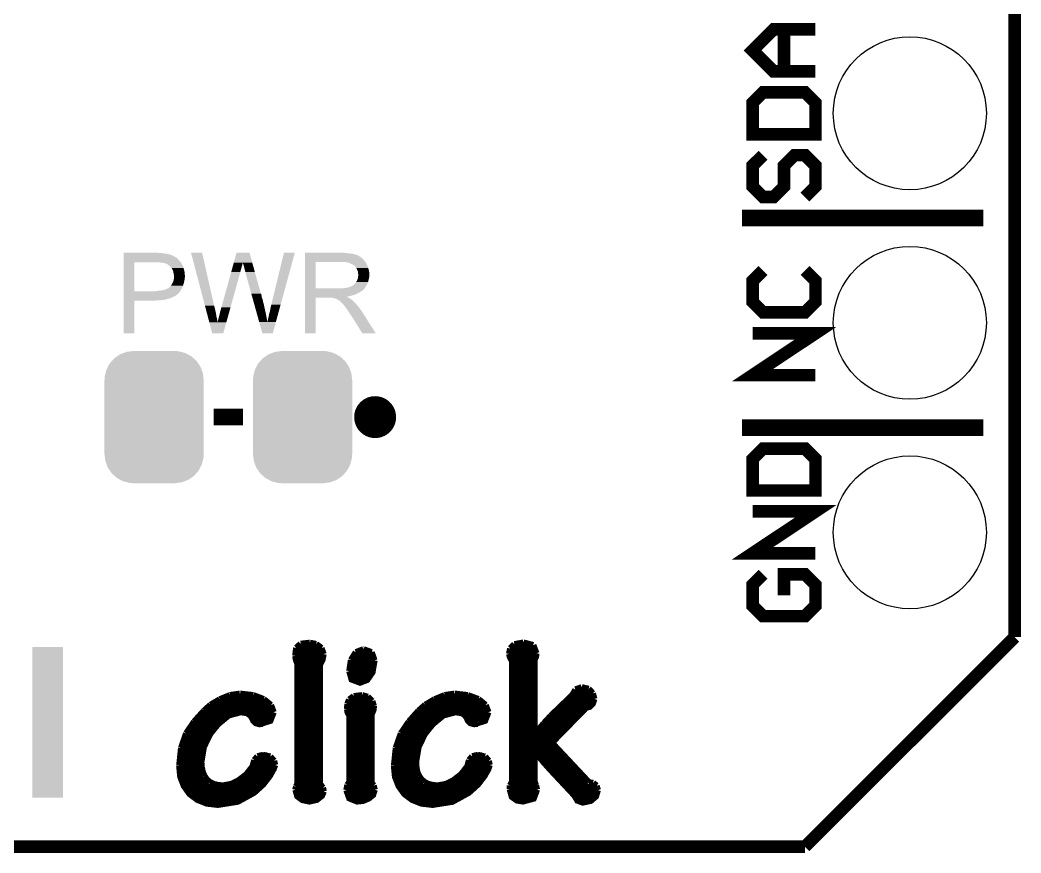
# Model space of a CAD drawing. Extents: x -1.4 to 24.2, y -3.9 to 53.4.
# Drawn here: x 12.08 to 24.21, y -3.89 to 6.21 of the extents above; entities that cross this region are included whole.
import ezdxf

# ---------------------------------------------------------------- set-up
doc = ezdxf.new("R2010")
doc.units = 0
doc.layers.get('0').update_dxf_attribs({"linetype": 'CONTINUOUS'})
for name, color, linetype in [('SPECTRAL_CLICK_V100_GKO', 9, 'CONTINUOUS'), ('SPECTRAL_CLICK_V100_GTO', 11, 'CONTINUOUS'), ('SPECTRAL_CLICK_V100_GTS', 8, 'CONTINUOUS')]:
    doc.layers.add(name, color=color, linetype=linetype)

# ---------------------------------------------------------------- blocks, each defined once
blk = doc.blocks.new('CUSTOM_64')
for points in [[(-0.482218, 0.71288), (-0.44566, 0.738152), (0.47841, 0.71288), (0.45012, 0.738152)], [(-0.44566, 0.738152), (-0.412794, 0.76087), (0.45012, 0.738152), (0.407388, 0.76087)], [(-0.412794, 0.76087), (-0.368484, 0.777768), (0.407388, 0.76087), (0.3756, 0.777768)], [(-0.368484, 0.777768), (-0.333938, 0.790942), (0.3756, 0.777768), (0.32361, 0.790942)], [(-0.333938, 0.790942), (-0.273256, 0.798498), (0.32361, 0.790942), (0.29379, 0.798498)], [(-0.273256, 0.798498), (-0.25019, 0.80137), (0.29379, 0.798498), (0.25019, 0.80137)], [(-0.577562, 0.575076), (-0.55793, 0.61233), (0.574852, 0.575076), (0.560798, 0.61233)], [(-0.55793, 0.61233), (-0.538216, 0.649738), (0.560798, 0.61233), (0.53514, 0.649738)], [(-0.538216, 0.649738), (-0.50967, 0.681926), (0.53514, 0.649738), (0.51306, 0.681926)], [(-0.50967, 0.681926), (-0.482218, 0.71288), (0.51306, 0.681926), (0.47841, 0.71288)], [(-0.60071, 0.44958), (-0.597996, 0.49319), (0.60071, 0.44958), (0.595442, 0.49319)], [(-0.597996, 0.49319), (-0.587972, 0.533366), (0.595442, 0.49319), (0.590586, 0.533366)], [(-0.587972, 0.533366), (-0.577562, 0.575076), (0.590586, 0.533366), (0.574852, 0.575076)], [(-0.60198, -0.44958), (-0.60198, 0.44958), (0.60198, -0.44958), (0.60198, 0.44958)], [(-0.59544, -0.49319), (-0.60071, -0.44958), (0.597996, -0.49319), (0.60071, -0.44958)], [(-0.590586, -0.533366), (-0.59544, -0.49319), (0.58797, -0.533366), (0.597996, -0.49319)], [(-0.57485, -0.575076), (-0.590586, -0.533366), (0.577562, -0.575076), (0.58797, -0.533366)], [(-0.560798, -0.61233), (-0.57485, -0.575076), (0.557928, -0.61233), (0.577562, -0.575076)], [(-0.535138, -0.649738), (-0.560798, -0.61233), (0.538216, -0.649738), (0.557928, -0.61233)], [(-0.51306, -0.681926), (-0.535138, -0.649738), (0.509668, -0.681926), (0.538216, -0.649738)], [(-0.478408, -0.71288), (-0.51306, -0.681926), (0.482218, -0.71288), (0.509668, -0.681926)], [(-0.45012, -0.738152), (-0.478408, -0.71288), (0.445658, -0.738152), (0.482218, -0.71288)], [(-0.407386, -0.76087), (-0.45012, -0.738152), (0.412794, -0.76087), (0.445658, -0.738152)], [(-0.3756, -0.777768), (-0.407386, -0.76087), (0.368482, -0.777768), (0.412794, -0.76087)], [(-0.323608, -0.790942), (-0.3756, -0.777768), (0.333938, -0.790942), (0.368482, -0.777768)], [(-0.29379, -0.798498), (-0.323608, -0.790942), (0.273254, -0.798498), (0.333938, -0.790942)], [(-0.25019, -0.80137), (-0.29379, -0.798498), (0.25019, -0.80137), (0.273254, -0.798498)]]:
    blk.add_solid(points)
blk = doc.blocks.new('ROUND_24')
blk.add_circle((0, 0), 0.927)

msp = doc.modelspace()

# ---------------------------------------------------------------- linework, layer by layer
at = {"layer": 'SPECTRAL_CLICK_V100_GKO', "const_width": 0.1524}
for points in [[(24.13, -1.27), (24.13, 39.32174)], [(21.59, -3.81), (24.13, -1.27)], [(-1.27, -3.81), (21.59, -3.81)]]:
    msp.add_lwpolyline(points, dxfattribs=at)
at = {"layer": 'SPECTRAL_CLICK_V100_GTO'}
for points, const_width in [([(21.717, 5.588), (21.209, 5.588), (20.955, 5.842), (21.209, 6.096), (21.717, 6.096), (21.336, 6.096), (21.336, 5.588)], 0.1524), ([(20.955, 4.826), (21.717, 4.826), (21.717, 5.207), (21.59, 5.334), (21.082, 5.334), (20.955, 5.207), (20.955, 4.826)], 0.1524), ([(21.082, 4.572), (20.955, 4.445), (20.955, 4.191), (21.082, 4.064), (21.209, 4.064), (21.336, 4.191), (21.336, 4.445), (21.463, 4.572), (21.59, 4.572), (21.717, 4.445), (21.717, 4.191), (21.59, 4.064)], 0.1524), ([(20.828, 3.81), (23.749, 3.81)], 0.2032), ([(21.082, 3.175), (20.955, 3.048), (20.955, 2.794), (21.082, 2.667), (21.59, 2.667), (21.717, 2.794), (21.717, 3.048), (21.59, 3.175)], 0.1524), ([(21.717, 1.905), (20.955, 1.905), (21.717, 2.413), (20.955, 2.413)], 0.1524), ([(14.4272, 1.397), (14.7828, 1.397)], 0.2032), ([(20.828, 1.27), (23.749, 1.27)], 0.2032), ([(20.955, 0.508), (21.717, 0.508), (21.717, 0.889), (21.59, 1.016), (21.082, 1.016), (20.955, 0.889), (20.955, 0.508)], 0.1524), ([(21.717, -0.254), (20.955, -0.254), (21.717, 0.254), (20.955, 0.254)], 0.1524), ([(21.082, -0.508), (20.955, -0.635), (20.955, -0.889), (21.082, -1.016), (21.59, -1.016), (21.717, -0.889), (21.717, -0.635), (21.59, -0.508), (21.336, -0.508), (21.336, -0.762)], 0.1524), ([(15.42796, -1.39954), (15.4813, -1.35128)], 0.0762), ([(15.4813, -1.35128), (15.59306, -1.33858)], 0.0762), ([(15.59306, -1.33858), (15.66926, -1.35382)], 0.0762), ([(15.66926, -1.35382), (15.73276, -1.40208)], 0.0762), ([(18.01876, -1.40716), (18.06956, -1.35636)], 0.0762), ([(18.06956, -1.35636), (18.17878, -1.33604)], 0.0762), ([(18.17878, -1.33604), (18.29816, -1.36652)], 0.0762), ([(18.29816, -1.36652), (18.33626, -1.46558)], 0.0762), ([(15.41526, -1.49606), (15.42796, -1.39954)], 0.0762), ([(15.41526, -1.48336), (15.75816, -1.48336)], 0.0762), ([(15.42542, -1.40716), (15.73784, -1.40716)], 0.0762), ([(15.71498, -3.05054), (15.71498, -1.60274), (15.74546, -1.54432), (15.75816, -1.47574)], 0.0762), ([(15.73276, -1.40208), (15.75816, -1.47574)], 0.0762), ([(16.0909, -1.54686), (16.14932, -1.45288)], 0.0762), ([(16.12138, -1.48336), (16.36268, -1.48336)], 0.0762), ([(16.14932, -1.45288), (16.24076, -1.41732)], 0.0762), ([(16.24076, -1.41732), (16.2433, -1.41732)], 0.0762), ([(16.2433, -1.41732), (16.33982, -1.45288)], 0.0762), ([(16.33982, -1.45288), (16.37538, -1.55194)], 0.0762), ([(18.00606, -1.4732), (18.01876, -1.40716)], 0.0762), ([(18.00606, -1.4732), (18.01368, -1.50368), (18.02638, -1.53416), (18.04162, -1.55448)], 0.0762), ([(18.0086, -1.48336), (18.33372, -1.48336)], 0.0762), ([(18.01876, -1.40716), (18.3261, -1.40716)], 0.0762), ([(18.3134, -1.54178), (18.33118, -1.50622), (18.33626, -1.46558)], 0.0762), ([(15.41526, -1.49606), (15.42542, -1.5494), (15.4432, -1.59512)], 0.0762), ([(15.42796, -1.55956), (15.74038, -1.55956)], 0.0762), ([(15.4432, -3.04292), (15.4432, -1.59512)], 0.0762), ([(16.07058, -1.68148), (16.0909, -1.54686)], 0.0762), ([(16.07058, -1.68148), (16.09852, -1.78308), (16.20012, -1.82118), (16.28648, -1.78816), (16.34998, -1.69672), (16.37538, -1.55194)], 0.0762), ([(16.08582, -1.55956), (16.37538, -1.55956)], 0.0762), ([(18.04162, -3.02514), (18.04162, -1.55448)], 0.0762), ([(18.04162, -1.55956), (18.3134, -1.55956)], 0.0762), ([(18.3134, -2.44094), (18.3134, -1.54178)], 0.0762), ([(15.4432, -1.63576), (15.71498, -1.63576)], 0.0762), ([(15.4432, -1.71196), (15.71498, -1.71196)], 0.0762), ([(16.07058, -1.63576), (16.36776, -1.63576)], 0.0762), ([(16.07058, -1.71196), (16.34236, -1.71196)], 0.0762), ([(18.04162, -1.63576), (18.3134, -1.63576)], 0.0762), ([(18.04162, -1.71196), (18.3134, -1.71196)], 0.0762), ([(15.4432, -1.78816), (15.71498, -1.78816)], 0.0762), ([(16.10614, -1.78816), (16.28648, -1.78816)], 0.0762), ([(18.04162, -1.78816), (18.3134, -1.78816)], 0.0762), ([(14.50086, -2.02438), (14.62278, -1.97358)], 0.0762), ([(14.62278, -1.97358), (14.7447, -1.9558)], 0.0762), ([(14.7447, -1.9558), (14.74724, -1.9558)], 0.0762), ([(14.74724, -1.9558), (14.90726, -1.97358)], 0.0762), ([(14.90726, -1.97358), (15.03426, -2.02184)], 0.0762), ([(15.4432, -1.86436), (15.71498, -1.86436)], 0.0762), ([(15.4432, -1.94056), (15.71498, -1.94056)], 0.0762), ([(16.12392, -1.98628), (16.22552, -1.97358)], 0.0762), ([(16.22552, -1.97358), (16.2941, -1.9939)], 0.0762), ([(17.10182, -2.02438), (17.22374, -1.97358)], 0.0762), ([(17.22374, -1.97358), (17.34566, -1.9558)], 0.0762), ([(17.34566, -1.9558), (17.3482, -1.9558)], 0.0762), ([(17.3482, -1.9558), (17.50568, -1.97358)], 0.0762), ([(17.50568, -1.97358), (17.63522, -2.02184)], 0.0762), ([(18.04162, -1.86436), (18.3134, -1.86436)], 0.0762), ([(18.04162, -1.94056), (18.3134, -1.94056)], 0.0762), ([(18.50898, -2.22504), (18.77568, -1.9685)], 0.0762), ([(18.77568, -1.9685), (18.8087, -1.905)], 0.0762), ([(18.78076, -1.94056), (19.01444, -1.94056)], 0.0762), ([(18.8087, -1.905), (18.8849, -1.87706)], 0.0762), ([(18.8849, -1.87706), (18.96872, -1.89738)], 0.0762), ([(18.96872, -1.89738), (19.01952, -1.95072)], 0.0762), ([(19.01952, -1.95072), (19.0373, -2.0193)], 0.0762), ([(14.31036, -2.16154), (14.3891, -2.09042)], 0.0762), ([(14.38656, -2.09296), (15.12062, -2.09296)], 0.0762), ([(14.3891, -2.09042), (14.50086, -2.02438)], 0.0762), ([(14.51356, -2.01676), (15.02664, -2.01676)], 0.0762), ([(15.03426, -2.02184), (15.12062, -2.09296)], 0.0762), ([(15.12062, -2.09296), (15.15364, -2.17932)], 0.0762), ([(15.4432, -2.01676), (15.71498, -2.01676)], 0.0762), ([(15.4432, -2.09296), (15.71498, -2.09296)], 0.0762), ([(16.04264, -2.14122), (16.04772, -2.08026)], 0.0762), ([(16.04518, -2.09296), (16.36776, -2.09296)], 0.0762), ([(16.04772, -2.08026), (16.06804, -2.02692)], 0.0762), ([(16.06804, -2.02692), (16.12392, -1.98628)], 0.0762), ([(16.07566, -2.01676), (16.32204, -2.01676)], 0.0762), ([(16.2941, -1.9939), (16.34744, -2.0447)], 0.0762), ([(16.34744, -2.0447), (16.36776, -2.10566)], 0.0762), ([(16.90878, -2.16154), (16.99006, -2.09042)], 0.0762), ([(16.98752, -2.09296), (17.72158, -2.09296)], 0.0762), ([(16.99006, -2.09042), (17.10182, -2.02438)], 0.0762), ([(17.11452, -2.01676), (17.6276, -2.01676)], 0.0762), ([(17.63522, -2.02184), (17.72158, -2.09296)], 0.0762), ([(17.72158, -2.09296), (17.7546, -2.17932)], 0.0762), ([(18.04162, -2.01676), (18.3134, -2.01676)], 0.0762), ([(18.04162, -2.09296), (18.3134, -2.09296)], 0.0762), ([(18.52422, -2.55016), (18.93824, -2.12598), (18.98142, -2.11328), (19.01952, -2.07518), (19.0373, -2.0193)], 0.0762), ([(18.64614, -2.09296), (19.00936, -2.09296)], 0.0762), ([(18.72488, -2.01676), (19.0373, -2.01676)], 0.0762), ([(14.19098, -2.29362), (14.31036, -2.16154)], 0.0762), ([(14.27734, -2.78638), (14.30782, -2.60096), (14.38402, -2.44348), (14.48054, -2.3241), (14.61008, -2.21742), (14.75486, -2.17932), (14.83106, -2.18948), (14.86916, -2.21742), (14.89202, -2.2479), (14.90726, -2.28346), (14.9352, -2.3114), (14.98346, -2.3241), (15.113, -2.28346), (15.15364, -2.17932)], 0.0762), ([(14.30274, -2.16916), (15.15364, -2.16916)], 0.0762), ([(15.4432, -2.16916), (15.71498, -2.16916)], 0.0762), ([(16.04264, -2.14122), (16.05026, -2.18186), (16.07058, -2.21742)], 0.0762), ([(16.04518, -2.16916), (16.3576, -2.16916)], 0.0762), ([(16.07058, -3.02514), (16.07058, -2.21742)], 0.0762), ([(16.33982, -3.03784), (16.33982, -2.20472), (16.34998, -2.1844), (16.36268, -2.15138), (16.36776, -2.1082), (16.36776, -2.10566)], 0.0762), ([(16.79194, -2.29362), (16.90878, -2.16154)], 0.0762), ([(16.8783, -2.78638), (16.90878, -2.60096), (16.98498, -2.44348), (17.0815, -2.3241), (17.21104, -2.21742), (17.35582, -2.17932), (17.43202, -2.18948), (17.47012, -2.21742), (17.49298, -2.2479), (17.50822, -2.28346), (17.53616, -2.3114), (17.58442, -2.3241), (17.71396, -2.28346), (17.7546, -2.17932)], 0.0762), ([(16.9037, -2.16916), (17.75206, -2.16916)], 0.0762), ([(18.04162, -2.16916), (18.3134, -2.16916)], 0.0762), ([(18.5674, -2.16916), (18.89506, -2.16916)], 0.0762), ([(14.09446, -2.43586), (14.19098, -2.29362)], 0.0762), ([(14.16812, -2.32156), (14.48308, -2.32156)], 0.0762), ([(14.23162, -2.24536), (14.5669, -2.24536)], 0.0762), ([(14.88948, -2.24536), (15.1384, -2.24536)], 0.0762), ([(14.95552, -2.32156), (15.02664, -2.32156)], 0.0762), ([(15.4432, -2.24536), (15.71498, -2.24536)], 0.0762), ([(15.4432, -2.32156), (15.71498, -2.32156)], 0.0762), ([(16.07058, -2.24536), (16.33982, -2.24536)], 0.0762), ([(16.07058, -2.32156), (16.33982, -2.32156)], 0.0762), ([(16.69542, -2.43586), (16.79194, -2.29362)], 0.0762), ([(16.76908, -2.32156), (17.08404, -2.32156)], 0.0762), ([(16.83258, -2.24536), (17.16786, -2.24536)], 0.0762), ([(17.49044, -2.24536), (17.73936, -2.24536)], 0.0762), ([(17.55648, -2.32156), (17.6276, -2.32156)], 0.0762), ([(18.04162, -2.24536), (18.3134, -2.24536)], 0.0762), ([(18.04162, -2.32156), (18.3134, -2.32156)], 0.0762), ([(18.31848, -2.44348), (18.42516, -2.31648)], 0.0762), ([(18.42262, -2.32156), (18.74774, -2.32156)], 0.0762), ([(18.42516, -2.31648), (18.50898, -2.22504)], 0.0762), ([(18.4912, -2.24536), (18.8214, -2.24536)], 0.0762), ([(14.0335, -2.61112), (14.09446, -2.43586)], 0.0762), ([(14.11732, -2.39776), (14.41704, -2.39776)], 0.0762), ([(15.4432, -2.39776), (15.71498, -2.39776)], 0.0762), ([(16.07058, -2.39776), (16.33982, -2.39776)], 0.0762), ([(16.63446, -2.61112), (16.69542, -2.43586)], 0.0762), ([(16.71828, -2.39776), (17.018, -2.39776)], 0.0762), ([(18.04162, -2.39776), (18.3134, -2.39776)], 0.0762), ([(18.3134, -2.44094), (18.31848, -2.44348)], 0.0762), ([(18.35658, -2.39776), (18.67408, -2.39776)], 0.0762), ([(14.04874, -2.55016), (14.32814, -2.55016)], 0.0762), ([(14.07668, -2.47396), (14.36624, -2.47396)], 0.0762), ([(15.4432, -2.47396), (15.71498, -2.47396)], 0.0762), ([(15.4432, -2.55016), (15.71498, -2.55016)], 0.0762), ([(16.07058, -2.47396), (16.33982, -2.47396)], 0.0762), ([(16.07058, -2.55016), (16.33982, -2.55016)], 0.0762), ([(16.6497, -2.55016), (16.9291, -2.55016)], 0.0762), ([(16.67764, -2.47396), (16.9672, -2.47396)], 0.0762), ([(18.04162, -2.47396), (18.59788, -2.47396)], 0.0762), ([(18.04162, -2.55016), (18.52422, -2.55016)], 0.0762), ([(18.52422, -2.55016), (18.9738, -3.03022)], 0.0762), ([(14.01064, -2.82956), (14.0335, -2.61112)], 0.0762), ([(14.01572, -2.70256), (14.28242, -2.70256)], 0.0762), ([(14.02842, -2.62636), (14.3002, -2.62636)], 0.0762), ([(14.95806, -2.71526), (15.02664, -2.69748)], 0.0762), ([(14.98346, -2.70256), (15.0749, -2.70256)], 0.0762), ([(15.02664, -2.69748), (15.113, -2.7178)], 0.0762), ([(15.4432, -2.62636), (15.71498, -2.62636)], 0.0762), ([(15.4432, -2.70256), (15.71498, -2.70256)], 0.0762), ([(16.07058, -2.62636), (16.33982, -2.62636)], 0.0762), ([(16.07058, -2.70256), (16.33982, -2.70256)], 0.0762), ([(16.6116, -2.82956), (16.63446, -2.61112)], 0.0762), ([(16.61668, -2.70256), (16.88338, -2.70256)], 0.0762), ([(16.62938, -2.62636), (16.90116, -2.62636)], 0.0762), ([(17.55902, -2.71526), (17.6276, -2.69748)], 0.0762), ([(17.58442, -2.70256), (17.67586, -2.70256)], 0.0762), ([(17.6276, -2.69748), (17.71396, -2.7178)], 0.0762), ([(18.04162, -2.62636), (18.59534, -2.62636)], 0.0762), ([(18.04162, -2.70256), (18.3134, -2.70256)], 0.0762), ([(18.3134, -3.02006), (18.3134, -2.65938), (18.31848, -2.65684), (18.42008, -2.7813), (18.49628, -2.86766), (18.796, -3.1877), (18.8341, -3.2512), (18.8976, -3.27406), (18.99412, -3.25374), (19.05762, -3.2004), (19.08048, -3.1242)], 0.0762), ([(18.35404, -2.70256), (18.66646, -2.70256)], 0.0762), ([(14.01064, -2.77876), (14.27734, -2.77876)], 0.0762), ([(14.01064, -2.82956), (14.02334, -2.96164), (14.06652, -3.0734), (14.1351, -3.16992), (14.22908, -3.24104), (14.34338, -3.28676), (14.478, -3.302), (14.7193, -3.2639), (14.91742, -3.15468), (15.02664, -3.05562), (15.10538, -2.95402), (15.15364, -2.86766), (15.17142, -2.8194)], 0.0762), ([(14.27734, -2.78638), (14.28242, -2.84988)], 0.0762), ([(14.89964, -2.83464), (14.91996, -2.76098)], 0.0762), ([(14.91488, -2.77876), (15.16126, -2.77876)], 0.0762), ([(14.91996, -2.76098), (14.95806, -2.71526)], 0.0762), ([(15.113, -2.7178), (15.15872, -2.7686)], 0.0762), ([(15.15872, -2.7686), (15.17142, -2.8194)], 0.0762), ([(15.4432, -2.77876), (15.71498, -2.77876)], 0.0762), ([(16.07058, -2.77876), (16.33982, -2.77876)], 0.0762), ([(16.6116, -2.77876), (16.8783, -2.77876)], 0.0762), ([(16.6116, -2.82956), (16.6243, -2.96164), (16.66748, -3.0734), (16.73606, -3.16992), (16.83004, -3.24104), (16.94434, -3.28676), (17.07896, -3.302), (17.32026, -3.2639), (17.51838, -3.15468), (17.6276, -3.05562), (17.70634, -2.95402), (17.7546, -2.86766), (17.76984, -2.8194)], 0.0762), ([(16.8783, -2.78638), (16.88338, -2.84988)], 0.0762), ([(17.5006, -2.83464), (17.52092, -2.76098)], 0.0762), ([(17.51584, -2.77876), (17.76222, -2.77876)], 0.0762), ([(17.52092, -2.76098), (17.55902, -2.71526)], 0.0762), ([(17.71396, -2.7178), (17.75968, -2.7686)], 0.0762), ([(17.75968, -2.7686), (17.76984, -2.8194)], 0.0762), ([(18.04162, -2.77876), (18.3134, -2.77876)], 0.0762), ([(18.41754, -2.77876), (18.73758, -2.77876)], 0.0762), ([(14.01064, -2.85496), (14.28242, -2.85496)], 0.0762), ([(14.01826, -2.93116), (14.30274, -2.93116)], 0.0762), ([(14.28242, -2.84988), (14.29512, -2.90576)], 0.0762), ([(14.29512, -2.90576), (14.31544, -2.95402)], 0.0762), ([(14.72692, -3.00736), (14.82344, -2.9337)], 0.0762), ([(14.82344, -2.9337), (14.89964, -2.83464)], 0.0762), ([(14.82598, -2.93116), (15.12062, -2.93116)], 0.0762), ([(14.88694, -2.85496), (15.15872, -2.85496)], 0.0762), ([(15.4432, -2.85496), (15.71498, -2.85496)], 0.0762), ([(15.4432, -2.93116), (15.71498, -2.93116)], 0.0762), ([(16.07058, -2.85496), (16.33982, -2.85496)], 0.0762), ([(16.07058, -2.93116), (16.33982, -2.93116)], 0.0762), ([(16.6116, -2.85496), (16.88338, -2.85496)], 0.0762), ([(16.61922, -2.93116), (16.9037, -2.93116)], 0.0762), ([(16.88338, -2.84988), (16.89354, -2.90576)], 0.0762), ([(16.89354, -2.90576), (16.9164, -2.95402)], 0.0762), ([(17.32788, -3.00736), (17.4244, -2.9337)], 0.0762), ([(17.4244, -2.9337), (17.5006, -2.83464)], 0.0762), ([(17.42694, -2.93116), (17.72158, -2.93116)], 0.0762), ([(17.4879, -2.85496), (17.75968, -2.85496)], 0.0762), ([(18.04162, -2.85496), (18.3134, -2.85496)], 0.0762), ([(18.04162, -2.93116), (18.3134, -2.93116)], 0.0762), ([(18.48358, -2.85496), (18.8087, -2.85496)], 0.0762), ([(18.5547, -2.93116), (18.87982, -2.93116)], 0.0762), ([(14.03858, -3.00736), (14.35608, -3.00736)], 0.0762), ([(14.31544, -2.95402), (14.34338, -2.99466)], 0.0762), ([(14.34338, -2.99466), (14.38148, -3.02768)], 0.0762), ([(14.38148, -3.02768), (14.4272, -3.05054)], 0.0762), ([(14.4272, -3.05054), (14.48054, -3.06324)], 0.0762), ([(14.48054, -3.06324), (14.5415, -3.06832)], 0.0762), ([(14.5415, -3.06832), (14.63802, -3.05054)], 0.0762), ([(14.63802, -3.05054), (14.72692, -3.00736)], 0.0762), ([(14.72946, -3.00736), (15.06728, -3.00736)], 0.0762), ([(15.42542, -3.08102), (15.4432, -3.04292)], 0.0762), ([(15.4432, -3.00736), (15.71498, -3.00736)], 0.0762), ([(15.71498, -3.05054), (15.75054, -3.09372)], 0.0762), ([(16.03502, -3.1242), (16.04772, -3.0607)], 0.0762), ([(16.04772, -3.0607), (16.07058, -3.02514)], 0.0762), ([(16.07058, -3.00736), (16.33982, -3.00736)], 0.0762), ([(16.33982, -3.03784), (16.36522, -3.06832)], 0.0762), ([(16.36522, -3.06832), (16.37792, -3.11912)], 0.0762), ([(16.63954, -3.00736), (16.95704, -3.00736)], 0.0762), ([(16.9164, -2.95402), (16.94434, -2.99466)], 0.0762), ([(16.94434, -2.99466), (16.98244, -3.02768)], 0.0762), ([(16.98244, -3.02768), (17.02816, -3.05054)], 0.0762), ([(17.02816, -3.05054), (17.0815, -3.06324)], 0.0762), ([(17.0815, -3.06324), (17.14246, -3.06832)], 0.0762), ([(17.14246, -3.06832), (17.23898, -3.05054)], 0.0762), ([(17.23898, -3.05054), (17.32788, -3.00736)], 0.0762), ([(17.33042, -3.00736), (17.66824, -3.00736)], 0.0762), ([(18.01368, -3.1115), (18.01622, -3.06832)], 0.0762), ([(18.01622, -3.06832), (18.04162, -3.02514)], 0.0762), ([(18.04162, -3.00736), (18.3134, -3.00736)], 0.0762), ([(18.3134, -3.02006), (18.33118, -3.06832)], 0.0762), ([(18.33118, -3.06832), (18.34388, -3.11658)], 0.0762), ([(18.62582, -3.00736), (18.95094, -3.00736)], 0.0762), ([(18.9738, -3.03022), (19.0246, -3.03784)], 0.0762), ([(19.0246, -3.03784), (19.06524, -3.07086)], 0.0762), ([(14.0716, -3.08356), (15.00124, -3.08356)], 0.0762), ([(14.12748, -3.15976), (14.9098, -3.15976)], 0.0762), ([(15.4178, -3.11912), (15.42542, -3.08102)], 0.0762), ([(15.4178, -3.11912), (15.44066, -3.19786), (15.50162, -3.24358), (15.58544, -3.26136), (15.67688, -3.24104), (15.73784, -3.19278), (15.7607, -3.13944)], 0.0762), ([(15.42288, -3.15976), (15.75816, -3.15976)], 0.0762), ([(15.42542, -3.08356), (15.74292, -3.08356)], 0.0762), ([(15.75054, -3.09372), (15.7607, -3.13944)], 0.0762), ([(16.03502, -3.1242), (16.07058, -3.22326), (16.16456, -3.26136), (16.23568, -3.25374), (16.30426, -3.2258), (16.3576, -3.18262), (16.37792, -3.11912)], 0.0762), ([(16.03756, -3.15976), (16.3703, -3.15976)], 0.0762), ([(16.0401, -3.08356), (16.3703, -3.08356)], 0.0762), ([(16.67256, -3.08356), (17.6022, -3.08356)], 0.0762), ([(16.72844, -3.15976), (17.51076, -3.15976)], 0.0762), ([(18.01368, -3.08356), (18.3388, -3.08356)], 0.0762), ([(18.01368, -3.1115), (18.03908, -3.20548), (18.10004, -3.24866), (18.1737, -3.26136), (18.30324, -3.2258), (18.34388, -3.11658)], 0.0762), ([(18.01876, -3.15976), (18.34134, -3.15976)], 0.0762), ([(18.69694, -3.08356), (19.07032, -3.08356)], 0.0762), ([(18.76806, -3.15976), (19.0754, -3.15976)], 0.0762), ([(19.06524, -3.07086), (19.08048, -3.1242)], 0.0762), ([(14.22146, -3.23596), (14.78534, -3.23596)], 0.0762), ([(15.48384, -3.23596), (15.68704, -3.23596)], 0.0762), ([(16.08328, -3.23596), (16.28902, -3.23596)], 0.0762), ([(16.82242, -3.23596), (17.3863, -3.23596)], 0.0762), ([(18.06956, -3.23596), (18.29054, -3.23596)], 0.0762), ([(18.81886, -3.23596), (19.0246, -3.23596)], 0.0762)]:
    msp.add_lwpolyline(points, dxfattribs=dict(at, const_width=const_width))
at = {"layer": 'SPECTRAL_CLICK_V100_GTO', "const_width": 0.254}
msp.add_lwpolyline([(16.256, 1.397, 1), (16.51, 1.397, 1)], format="xyb", close=True, dxfattribs=at)
at = {"layer": 'SPECTRAL_CLICK_V100_GTO'}
for points in [[(13.33501, 2.923562), (13.335018, 3.27406), (13.46454, 2.923562), (13.464562, 3.27406)], [(13.335018, 3.29438), (13.33502, 3.31724), (14.01064, 3.29438), (13.987782, 3.31724)], [(13.335018, 3.27914), (13.335018, 3.29438), (14.02334, 3.27914), (14.01064, 3.29438)], [(13.335018, 3.27406), (13.335018, 3.27914), (14.027694, 3.27406), (14.02334, 3.27914)], [(13.33502, 3.38582), (13.335022, 3.38836), (13.7795, 3.38582), (13.756638, 3.38836)], [(13.33502, 3.38074), (13.33502, 3.38582), (13.8303, 3.38074), (13.7795, 3.38582)], [(13.33502, 3.3782), (13.33502, 3.38074), (13.850622, 3.3782), (13.8303, 3.38074)], [(13.33502, 3.37566), (13.33502, 3.3782), (13.86332, 3.37566), (13.853162, 3.3782)], [(13.33502, 3.37312), (13.33502, 3.37566), (13.87602, 3.37312), (13.86332, 3.37566)], [(13.33502, 3.36296), (13.33502, 3.37312), (13.91158, 3.36296), (13.87602, 3.37312)], [(13.33502, 3.34264), (13.33502, 3.36296), (13.952218, 3.34264), (13.91158, 3.36296)], [(13.33502, 3.332478), (13.33502, 3.34264), (13.97, 3.332478), (13.952218, 3.34264)], [(13.33502, 3.32994), (13.33502, 3.332478), (13.972544, 3.32994), (13.97, 3.332478)], [(13.33502, 3.327396), (13.33502, 3.32994), (13.980162, 3.327396), (13.972544, 3.32994)], [(13.33502, 3.31724), (13.33502, 3.327396), (13.987782, 3.31724), (13.980162, 3.327396)], [(13.76934, 3.27152), (13.74394, 3.27406), (14.029872, 3.27152), (14.027694, 3.27406)], [(14.152912, 3.388342), (14.152906, 3.388358), (14.287504, 3.388342), (14.152906, 3.388358)], [(14.321244, 2.748278), (14.152912, 3.388342), (14.43228, 2.748278), (14.287504, 3.388342)], [(14.671004, 3.268944), (14.704072, 3.388344), (14.89461, 3.268944), (14.861544, 3.388344)], [(14.704072, 3.388344), (14.704078, 3.38836), (14.861544, 3.388344), (14.704078, 3.38836)], [(15.1257, 2.76098), (15.27811, 3.388332), (15.238618, 2.76098), (15.410174, 3.388332)], [(15.27811, 3.388332), (15.278118, 3.38836), (15.410174, 3.388332), (15.278118, 3.38836)], [(15.532112, 2.956582), (15.532118, 3.27912), (15.66164, 2.956582), (15.661642, 3.27912)], [(15.532118, 3.29184), (15.53212, 3.312158), (16.25346, 3.29184), (16.238222, 3.312158)], [(15.532118, 3.27914), (15.532118, 3.29184), (16.263338, 3.27914), (16.25346, 3.29184)], [(15.532118, 3.27912), (15.532118, 3.27914), (15.661642, 3.27912), (15.96898, 3.27914)], [(15.53212, 3.38582), (15.532122, 3.38836), (16.03756, 3.38582), (16.00962, 3.38836)], [(15.53212, 3.38074), (15.53212, 3.38582), (16.070578, 3.38074), (16.03756, 3.38582)], [(15.53212, 3.3782), (15.53212, 3.38074), (16.1036, 3.3782), (16.070578, 3.38074)], [(15.53212, 3.37058), (15.53212, 3.3782), (16.134078, 3.37058), (16.1036, 3.3782)], [(15.53212, 3.3655), (15.53212, 3.37058), (16.149322, 3.3655), (16.134078, 3.37058)], [(15.53212, 3.36296), (15.53212, 3.3655), (16.162022, 3.36296), (16.149322, 3.3655)], [(15.53212, 3.362938), (15.53212, 3.36296), (16.16456, 3.362938), (16.162022, 3.36296)], [(15.53212, 3.360414), (15.53212, 3.362938), (16.164574, 3.360414), (16.16456, 3.362938)], [(15.53212, 3.35534), (15.53212, 3.360414), (16.17472, 3.35534), (16.164574, 3.360414)], [(15.53212, 3.350258), (15.53212, 3.35534), (16.187422, 3.350258), (16.17472, 3.35534)], [(15.53212, 3.3401), (15.53212, 3.350258), (16.20266, 3.3401), (16.187422, 3.350258)], [(15.53212, 3.3274), (15.53212, 3.3401), (16.22044, 3.3274), (16.20266, 3.3401)], [(15.53212, 3.312158), (15.53212, 3.3274), (16.238222, 3.312158), (16.22044, 3.3274)], [(16.040102, 3.27406), (16.007082, 3.27914), (16.267288, 3.27406), (16.263338, 3.27914)], [(16.058742, 3.268976), (16.040102, 3.27406), (16.27124, 3.268976), (16.267288, 3.27406)], [(13.789662, 3.26898), (13.76934, 3.27152), (14.032048, 3.26898), (14.029872, 3.27152)], [(13.827762, 3.2639), (13.807442, 3.26898), (14.036402, 3.2639), (14.032048, 3.26898)], [(13.832844, 3.263898), (13.827762, 3.2639), (14.036404, 3.263898), (14.036402, 3.2639)], [(13.839618, 3.261358), (13.832844, 3.263898), (14.03858, 3.261358), (14.036404, 3.263898)], [(13.85316, 3.25628), (13.839618, 3.261358), (14.040838, 3.25628), (14.03858, 3.261358)], [(13.8684, 3.24866), (13.85316, 3.25628), (14.044226, 3.24866), (14.040838, 3.25628)], [(13.8811, 3.2385), (13.8684, 3.24866), (14.048742, 3.2385), (14.044226, 3.24866)], [(13.88428, 3.235956), (13.8811, 3.2385), (14.05128, 3.235956), (14.048742, 3.2385)], [(13.8938, 3.22834), (13.88428, 3.235956), (14.05382, 3.22834), (14.05128, 3.235956)], [(13.906498, 3.215642), (13.8938, 3.22834), (14.0589, 3.215642), (14.05382, 3.22834)], [(13.90904, 3.2131), (13.906498, 3.215642), (14.059748, 3.2131), (14.0589, 3.215642)], [(13.91413, 3.20548), (13.90904, 3.2131), (14.062286, 3.20548), (14.059748, 3.2131)], [(13.916666, 3.205468), (13.91413, 3.20548), (14.06229, 3.205468), (14.062286, 3.20548)], [(13.919564, 3.2004), (13.916666, 3.205468), (14.063978, 3.2004), (14.06229, 3.205468)], [(13.92682, 3.1877), (13.919564, 3.2004), (14.067156, 3.1877), (14.063978, 3.2004)], [(13.930632, 3.18008), (13.92682, 3.1877), (14.06906, 3.18008), (14.067156, 3.1877)], [(13.934442, 3.172458), (13.930632, 3.18008), (14.070754, 3.172458), (14.06906, 3.18008)], [(13.938252, 3.157218), (13.934442, 3.172458), (14.07414, 3.157218), (14.070754, 3.172458)], [(13.93952, 3.15214), (13.938252, 3.157218), (14.074648, 3.15214), (14.07414, 3.157218)], [(14.521182, 2.727962), (14.63936, 3.15468), (14.631398, 2.727962), (14.74978, 3.15468)], [(14.63936, 3.15468), (14.644988, 3.175), (14.74978, 3.15468), (14.75486, 3.175)], [(14.644988, 3.175), (14.649912, 3.19278), (14.75486, 3.175), (14.75994, 3.19278)], [(14.649912, 3.19278), (14.65554, 3.2131), (14.75994, 3.19278), (14.76502, 3.2131)], [(14.65554, 3.2131), (14.660464, 3.23088), (14.76502, 3.2131), (14.7701, 3.23088)], [(14.660464, 3.23088), (14.664684, 3.24612), (14.7701, 3.23088), (14.775178, 3.24612)], [(14.664684, 3.24612), (14.6682, 3.258818), (14.775178, 3.24612), (14.77772, 3.258818)], [(14.6682, 3.258818), (14.67031, 3.266434), (14.77772, 3.258818), (14.77772, 3.266434)], [(14.67031, 3.266434), (14.671004, 3.268944), (14.77772, 3.266434), (14.780222, 3.268944)], [(14.78026, 3.266444), (14.780222, 3.268944), (14.895302, 3.266444), (14.89461, 3.268944)], [(14.78788, 3.24358), (14.78026, 3.266444), (14.901634, 3.24358), (14.895302, 3.266444)], [(14.79296, 3.2258), (14.78788, 3.24358), (14.906558, 3.2258), (14.901634, 3.24358)], [(14.79804, 3.20548), (14.79296, 3.2258), (14.912184, 3.20548), (14.906558, 3.2258)], [(14.80312, 3.187702), (14.79804, 3.20548), (14.917108, 3.187702), (14.912184, 3.20548)], [(14.80566, 3.17246), (14.80312, 3.187702), (14.921328, 3.17246), (14.917108, 3.187702)], [(14.8082, 3.164842), (14.80566, 3.17246), (14.923438, 3.164842), (14.921328, 3.17246)], [(14.810738, 3.159764), (14.8082, 3.164842), (14.924844, 3.159764), (14.923438, 3.164842)], [(14.81074, 3.154682), (14.810738, 3.159764), (14.926252, 3.154682), (14.924844, 3.159764)], [(14.883316, 2.893056), (14.81074, 3.154682), (14.998702, 2.893056), (14.926252, 3.154682)], [(16.06804, 3.26644), (16.058742, 3.268976), (16.271262, 3.26644), (16.27124, 3.268976)], [(16.068068, 3.266426), (16.06804, 3.26644), (16.273786, 3.266426), (16.271262, 3.26644)], [(16.08836, 3.25628), (16.068068, 3.266426), (16.27886, 3.25628), (16.273786, 3.266426)], [(16.108682, 3.248658), (16.08836, 3.25628), (16.28191, 3.248658), (16.27886, 3.25628)], [(16.115454, 3.24358), (16.108682, 3.248658), (16.28394, 3.24358), (16.28191, 3.248658)], [(16.11884, 3.24104), (16.115454, 3.24358), (16.28503, 3.24104), (16.28394, 3.24358)], [(16.126464, 3.23596), (16.11884, 3.24104), (16.287206, 3.23596), (16.28503, 3.24104)], [(16.129006, 3.235954), (16.126464, 3.23596), (16.28721, 3.235954), (16.287206, 3.23596)], [(16.137892, 3.2258), (16.129006, 3.235954), (16.29156, 3.2258), (16.28721, 3.235954)], [(16.14678, 3.215642), (16.137892, 3.2258), (16.294946, 3.215642), (16.29156, 3.2258)], [(16.155852, 3.20294), (16.14678, 3.215642), (16.29918, 3.20294), (16.294946, 3.215642)], [(16.15948, 3.19786), (16.155852, 3.20294), (16.300706, 3.19786), (16.29918, 3.20294)], [(16.1671, 3.177542), (16.15948, 3.19786), (16.3068, 3.177542), (16.300706, 3.19786)], [(16.1671, 3.17754), (16.1671, 3.177542), (16.306802, 3.17754), (16.3068, 3.177542)], [(16.17472, 3.162296), (16.1671, 3.17754), (16.30985, 3.162296), (16.306802, 3.17754)], [(16.176172, 3.152138), (16.17472, 3.162296), (16.31188, 3.152138), (16.30985, 3.162296)], [(13.92936, 3.0226), (13.933874, 3.032758), (14.065934, 3.0226), (14.06906, 3.032758)], [(13.933874, 3.032758), (13.939518, 3.045458), (14.06906, 3.032758), (14.071176, 3.045458)], [(13.939518, 3.045458), (13.940026, 3.048), (14.071176, 3.045458), (14.0716, 3.048)], [(13.94206, 3.1369), (13.93952, 3.15214), (14.076172, 3.1369), (14.074648, 3.15214)], [(13.940026, 3.048), (13.9446, 3.070858), (14.0716, 3.048), (14.07617, 3.070858)], [(13.94714, 3.111498), (13.94206, 3.1369), (14.078714, 3.111498), (14.076172, 3.1369)], [(13.9446, 3.070858), (13.94481, 3.073398), (14.07617, 3.070858), (14.07668, 3.073398)], [(13.94481, 3.073398), (13.945658, 3.083558), (14.07668, 3.073398), (14.07668, 3.083558)], [(13.945658, 3.083558), (13.946504, 3.093718), (14.07668, 3.083558), (14.07922, 3.093718)], [(13.946504, 3.093718), (13.94714, 3.10134), (14.07922, 3.093718), (14.07922, 3.10134)], [(13.94714, 3.106422), (13.94714, 3.111498), (14.07922, 3.106422), (14.078714, 3.111498)], [(13.94714, 3.10134), (13.94714, 3.106422), (14.07922, 3.10134), (14.07922, 3.106422)], [(16.144238, 3.020058), (16.151858, 3.032758), (16.290866, 3.020058), (16.29664, 3.032758)], [(16.151858, 3.032758), (16.154398, 3.0353), (16.29664, 3.032758), (16.297332, 3.0353)], [(16.154398, 3.0353), (16.15694, 3.040378), (16.297332, 3.0353), (16.298718, 3.040378)], [(16.15694, 3.040378), (16.162018, 3.047998), (16.298718, 3.040378), (16.300796, 3.047998)], [(16.162018, 3.047998), (16.167098, 3.0607), (16.300796, 3.047998), (16.30426, 3.0607)], [(16.167098, 3.0607), (16.172178, 3.073398), (16.30426, 3.0607), (16.306798, 3.073398)], [(16.172178, 3.073398), (16.174718, 3.0861), (16.306798, 3.073398), (16.30934, 3.0861)], [(16.174718, 3.0861), (16.17472, 3.086102), (16.30934, 3.0861), (16.30934, 3.086102)], [(16.17472, 3.086102), (16.17617, 3.096258), (16.30934, 3.086102), (16.31188, 3.096258)], [(16.17617, 3.096258), (16.1798, 3.12166), (16.31188, 3.096258), (16.31188, 3.12166)], [(16.17726, 3.144518), (16.176172, 3.152138), (16.31188, 3.144518), (16.31188, 3.152138)], [(16.177262, 3.131818), (16.17726, 3.144518), (16.31188, 3.131818), (16.31188, 3.144518)], [(16.1798, 3.124196), (16.177262, 3.131818), (16.31188, 3.124196), (16.31188, 3.131818)], [(16.1798, 3.12166), (16.1798, 3.124196), (16.31188, 3.12166), (16.31188, 3.124196)], [(13.33501, 2.92354), (13.33501, 2.923562), (13.726158, 2.92354), (13.46454, 2.923562)], [(13.33501, 2.910838), (13.33501, 2.92354), (14.013178, 2.910838), (14.022252, 2.92354)], [(13.33501, 2.895594), (13.33501, 2.910838), (13.99794, 2.895594), (14.013178, 2.910838)], [(13.726158, 2.92354), (13.736318, 2.92608), (14.022252, 2.92354), (14.024066, 2.92608)], [(13.746478, 2.92608), (13.75663, 2.928618), (14.024066, 2.92608), (14.02588, 2.928618)], [(13.75663, 2.928618), (13.75664, 2.92862), (14.02588, 2.928618), (14.02588, 2.92862)], [(13.75664, 2.92862), (13.784582, 2.93116), (14.02588, 2.92862), (14.027332, 2.93116)], [(13.784582, 2.93116), (13.81506, 2.93624), (14.027332, 2.93116), (14.030234, 2.93624)], [(13.81506, 2.93624), (13.843, 2.943858), (14.030234, 2.93624), (14.034588, 2.943858)], [(13.843, 2.943858), (13.87094, 2.95656), (14.034588, 2.943858), (14.041846, 2.95656)], [(13.87094, 2.95656), (13.883636, 2.96164), (14.041846, 2.95656), (14.044748, 2.96164)], [(13.883636, 2.96164), (13.886174, 2.964178), (14.044748, 2.96164), (14.0462, 2.964178)], [(13.886174, 2.964178), (13.901418, 2.979418), (14.0462, 2.964178), (14.05273, 2.979418)], [(13.901418, 2.979418), (13.902942, 2.981958), (14.05273, 2.979418), (14.05382, 2.981958)], [(13.902942, 2.981958), (13.909038, 2.992118), (14.05382, 2.981958), (14.056722, 2.992118)], [(13.909038, 2.992118), (13.915134, 2.99974), (14.056722, 2.992118), (14.0589, 2.99974)], [(13.915134, 2.99974), (13.9192, 3.004822), (14.0589, 2.99974), (14.060462, 3.004822)], [(13.9192, 3.004822), (13.92936, 3.0226), (14.060462, 3.004822), (14.065934, 3.0226)], [(15.53211, 2.94386), (15.532112, 2.9464), (16.243294, 2.94386), (16.24584, 2.9464)], [(15.53211, 2.943846), (15.53211, 2.94386), (16.240754, 2.943846), (16.243294, 2.94386)], [(15.53211, 2.93878), (15.53211, 2.943846), (16.238218, 2.93878), (16.240754, 2.943846)], [(15.53211, 2.9337), (15.53211, 2.93878), (16.23314, 2.9337), (16.238218, 2.93878)], [(15.53211, 2.92862), (15.53211, 2.9337), (16.225518, 2.92862), (16.23314, 2.9337)], [(15.53211, 2.923538), (15.53211, 2.92862), (16.21536, 2.923538), (16.225518, 2.92862)], [(15.53211, 2.9083), (15.53211, 2.923538), (16.195038, 2.9083), (16.21536, 2.923538)], [(15.532112, 2.95656), (15.532112, 2.956582), (15.953738, 2.95656), (15.66164, 2.956582)], [(15.532112, 2.9464), (15.532112, 2.95656), (16.24584, 2.9464), (16.253968, 2.95656)], [(15.953738, 2.95656), (15.968978, 2.9591), (16.253968, 2.95656), (16.256, 2.9591)], [(15.989298, 2.9591), (16.035018, 2.96418), (16.256, 2.9591), (16.259386, 2.96418)], [(16.035018, 2.96418), (16.057882, 2.96926), (16.259386, 2.96418), (16.262774, 2.96926)], [(16.057882, 2.96926), (16.075656, 2.97434), (16.262774, 2.96926), (16.266162, 2.97434)], [(16.080734, 2.97434), (16.085818, 2.979416), (16.266162, 2.97434), (16.269122, 2.979416)], [(16.085818, 2.979416), (16.093442, 2.98196), (16.269122, 2.979416), (16.270606, 2.98196)], [(16.093442, 2.98196), (16.106138, 2.98704), (16.270606, 2.98196), (16.273568, 2.98704)], [(16.106138, 2.98704), (16.128364, 3.00482), (16.273568, 2.98704), (16.28394, 3.00482)], [(16.128364, 3.00482), (16.131538, 3.007358), (16.28394, 3.00482), (16.285092, 3.007358)], [(16.131538, 3.007358), (16.144238, 3.020058), (16.285092, 3.007358), (16.290866, 3.020058)], [(13.335, 2.413022), (13.335008, 2.809218), (13.464518, 2.413022), (13.46454, 2.809218)], [(13.335008, 2.85242), (13.33501, 2.86766), (13.93444, 2.85242), (13.964918, 2.86766)], [(13.335008, 2.8448), (13.335008, 2.85242), (13.91666, 2.8448), (13.93444, 2.85242)], [(13.335008, 2.83464), (13.335008, 2.8448), (13.893798, 2.83464), (13.91666, 2.8448)], [(13.335008, 2.82956), (13.335008, 2.83464), (13.870942, 2.82956), (13.893798, 2.83464)], [(13.335008, 2.82194), (13.335008, 2.82956), (13.84554, 2.82194), (13.870942, 2.82956)], [(13.335008, 2.81686), (13.335008, 2.82194), (13.817602, 2.81686), (13.84554, 2.82194)], [(13.335008, 2.81432), (13.335008, 2.81686), (13.78712, 2.81432), (13.817602, 2.81686)], [(13.335008, 2.81178), (13.335008, 2.81432), (13.75156, 2.81178), (13.78712, 2.81432)], [(13.335008, 2.80924), (13.335008, 2.81178), (13.713462, 2.80924), (13.75156, 2.81178)], [(13.335008, 2.809218), (13.335008, 2.80924), (13.46454, 2.809218), (13.713462, 2.80924)], [(13.33501, 2.893054), (13.33501, 2.895594), (13.997934, 2.893054), (13.99794, 2.895594)], [(13.33501, 2.88544), (13.33501, 2.893054), (13.990316, 2.88544), (13.997934, 2.893054)], [(13.33501, 2.882896), (13.33501, 2.88544), (13.982698, 2.882896), (13.990316, 2.88544)], [(13.33501, 2.87528), (13.33501, 2.882896), (13.975078, 2.87528), (13.982698, 2.882896)], [(13.33501, 2.86766), (13.33501, 2.87528), (13.964918, 2.86766), (13.975078, 2.87528)], [(14.885428, 2.885438), (14.883316, 2.893056), (15.003782, 2.885438), (14.998702, 2.893056)], [(14.888246, 2.87528), (14.885428, 2.885438), (15.00632, 2.87528), (15.003782, 2.885438)], [(14.89177, 2.86258), (14.888246, 2.87528), (15.00886, 2.86258), (15.00632, 2.87528)], [(14.896702, 2.844798), (14.89177, 2.86258), (15.011402, 2.844798), (15.00886, 2.86258)], [(14.901634, 2.827018), (14.896702, 2.844798), (15.01902, 2.827018), (15.011402, 2.844798)], [(14.90727, 2.8067), (14.901634, 2.827018), (15.0241, 2.8067), (15.01902, 2.827018)], [(14.914316, 2.7813), (14.90727, 2.8067), (15.02918, 2.7813), (15.0241, 2.8067)], [(15.5321, 2.413022), (15.532108, 2.844778), (15.661618, 2.413022), (15.66164, 2.844778)], [(15.532108, 2.854958), (15.53211, 2.857466), (16.040104, 2.854958), (16.037592, 2.857466)], [(15.532108, 2.8448), (15.532108, 2.854958), (16.06042, 2.8448), (16.040104, 2.854958)], [(15.532108, 2.844778), (15.532108, 2.8448), (15.66164, 2.844778), (15.854678, 2.8448)], [(15.53211, 2.89306), (15.53211, 2.9083), (16.16456, 2.89306), (16.195038, 2.9083)], [(15.53211, 2.87782), (15.53211, 2.89306), (16.128998, 2.87782), (16.16456, 2.89306)], [(15.53211, 2.87274), (15.53211, 2.87782), (16.108682, 2.87274), (16.128998, 2.87782)], [(15.53211, 2.86512), (15.53211, 2.87274), (16.085818, 2.86512), (16.108682, 2.87274)], [(15.53211, 2.86004), (15.53211, 2.86512), (16.062958, 2.86004), (16.085818, 2.86512)], [(15.53211, 2.857466), (15.53211, 2.86004), (16.037592, 2.857466), (16.062958, 2.86004)], [(15.864838, 2.84226), (15.854678, 2.8448), (16.065498, 2.84226), (16.06042, 2.8448)], [(15.880074, 2.839726), (15.877534, 2.84226), (16.069722, 2.839726), (16.065498, 2.84226)], [(15.882616, 2.83972), (15.880074, 2.839726), (16.069732, 2.83972), (16.069722, 2.839726)], [(15.905482, 2.8321), (15.882616, 2.83972), (16.082434, 2.8321), (16.069732, 2.83972)], [(15.915638, 2.829562), (15.905482, 2.8321), (16.086664, 2.829562), (16.082434, 2.8321)], [(15.919452, 2.82702), (15.915638, 2.829562), (16.0909, 2.82702), (16.086664, 2.829562)], [(15.930876, 2.819402), (15.919452, 2.82702), (16.100424, 2.819402), (16.0909, 2.82702)], [(15.938498, 2.816862), (15.930876, 2.819402), (16.103598, 2.816862), (16.100424, 2.819402)], [(15.941018, 2.81686), (15.938498, 2.816862), (16.1036, 2.81686), (16.103598, 2.816862)], [(15.94104, 2.814332), (15.941018, 2.81686), (16.10613, 2.814332), (16.1036, 2.81686)], [(15.953738, 2.806702), (15.94104, 2.814332), (16.11376, 2.806702), (16.10613, 2.814332)], [(15.953742, 2.806698), (15.953738, 2.806702), (16.113764, 2.806698), (16.11376, 2.806702)], [(15.956282, 2.804158), (15.953742, 2.806698), (16.11884, 2.804158), (16.113764, 2.806698)], [(15.986762, 2.773678), (15.956282, 2.804158), (16.14932, 2.773678), (16.11884, 2.804158)], [(14.322582, 2.743196), (14.321244, 2.748278), (14.43482, 2.743196), (14.43228, 2.748278)], [(14.323916, 2.738118), (14.322582, 2.743196), (14.434822, 2.738118), (14.43482, 2.743196)], [(14.327924, 2.72288), (14.323916, 2.738118), (14.439898, 2.72288), (14.434822, 2.738118)], [(14.330596, 2.71272), (14.327924, 2.72288), (14.44244, 2.71272), (14.439898, 2.72288)], [(14.333936, 2.70002), (14.330596, 2.71272), (14.44498, 2.70002), (14.44244, 2.71272)], [(14.337944, 2.68478), (14.333936, 2.70002), (14.44752, 2.68478), (14.44498, 2.70002)], [(14.34596, 2.6543), (14.337944, 2.68478), (14.45514, 2.6543), (14.44752, 2.68478)], [(14.5034, 2.66192), (14.505942, 2.677162), (14.613076, 2.66192), (14.617306, 2.677162)], [(14.505942, 2.677162), (14.51102, 2.689862), (14.617306, 2.677162), (14.620828, 2.689862)], [(14.51102, 2.689862), (14.516102, 2.71526), (14.620828, 2.689862), (14.627874, 2.71526)], [(14.516102, 2.71526), (14.51864, 2.72288), (14.627874, 2.71526), (14.629988, 2.72288)], [(14.51864, 2.72288), (14.521182, 2.727962), (14.629988, 2.72288), (14.631398, 2.727962)], [(14.921362, 2.7559), (14.914316, 2.7813), (15.0368, 2.7559), (15.02918, 2.7813)], [(14.929112, 2.72796), (14.921362, 2.7559), (15.04188, 2.72796), (15.0368, 2.7559)], [(14.944614, 2.67208), (14.929112, 2.72796), (15.05458, 2.67208), (15.04188, 2.72796)], [(14.961524, 2.61112), (14.944614, 2.67208), (15.06728, 2.61112), (15.05458, 2.67208)], [(15.09776, 2.641602), (15.10792, 2.677158), (15.205974, 2.641602), (15.215698, 2.677158)], [(15.10792, 2.677158), (15.11554, 2.7178), (15.215698, 2.677158), (15.22681, 2.7178)], [(15.11554, 2.7178), (15.1257, 2.76098), (15.22681, 2.7178), (15.238618, 2.76098)], [(15.994378, 2.76606), (15.986762, 2.773678), (16.155036, 2.76606), (16.14932, 2.773678)], [(16.002, 2.755902), (15.994378, 2.76606), (16.162654, 2.755902), (16.155036, 2.76606)], [(16.00454, 2.75336), (16.002, 2.755902), (16.16456, 2.75336), (16.162654, 2.755902)], [(16.007078, 2.75082), (16.00454, 2.75336), (16.166818, 2.75082), (16.16456, 2.75336)], [(16.02232, 2.7305), (16.007078, 2.75082), (16.18488, 2.7305), (16.166818, 2.75082)], [(16.03756, 2.71018), (16.02232, 2.7305), (16.199104, 2.71018), (16.18488, 2.7305)], [(16.040948, 2.7051), (16.03756, 2.71018), (16.20266, 2.7051), (16.199104, 2.71018)], [(16.059574, 2.67716), (16.040948, 2.7051), (16.22298, 2.67716), (16.20266, 2.7051)], [(16.06804, 2.66446), (16.059574, 2.67716), (16.231038, 2.66446), (16.22298, 2.67716)], [(14.354644, 2.62128), (14.34596, 2.6543), (14.46022, 2.62128), (14.45514, 2.6543)], [(14.363996, 2.58572), (14.354644, 2.62128), (14.46784, 2.58572), (14.46022, 2.62128)], [(14.373958, 2.547842), (14.363996, 2.58572), (14.47546, 2.547842), (14.46784, 2.58572)], [(14.409416, 2.413016), (14.373958, 2.547842), (14.544026, 2.413016), (14.58143, 2.547842)], [(14.47546, 2.547842), (14.475462, 2.550164), (14.58143, 2.547842), (14.582074, 2.550164)], [(14.475462, 2.550164), (14.478, 2.555242), (14.582074, 2.550164), (14.583482, 2.555242)], [(14.478, 2.555242), (14.48054, 2.562864), (14.583482, 2.555242), (14.585596, 2.562864)], [(14.48054, 2.573022), (14.483082, 2.585722), (14.588414, 2.573022), (14.591938, 2.585722)], [(14.48054, 2.562864), (14.48054, 2.573022), (14.585596, 2.562864), (14.588414, 2.573022)], [(14.483082, 2.585722), (14.48816, 2.598422), (14.591938, 2.585722), (14.595462, 2.598422)], [(14.48816, 2.598422), (14.49578, 2.6289), (14.595462, 2.598422), (14.603916, 2.6289)], [(14.49578, 2.6289), (14.5034, 2.66192), (14.603916, 2.6289), (14.613076, 2.66192)], [(14.979034, 2.547996), (14.961524, 2.61112), (15.077402, 2.547996), (15.06728, 2.61112)], [(15.016476, 2.413016), (14.979034, 2.547996), (15.143466, 2.413016), (15.180376, 2.547996)], [(15.077402, 2.547996), (15.077446, 2.550166), (15.180376, 2.547996), (15.18097, 2.550166)], [(15.077446, 2.550166), (15.07998, 2.552706), (15.18097, 2.550166), (15.181664, 2.552706)], [(15.07998, 2.552706), (15.079982, 2.557782), (15.181664, 2.552706), (15.183052, 2.557782)], [(15.079982, 2.557782), (15.08252, 2.565404), (15.183052, 2.557782), (15.185138, 2.565404)], [(15.08252, 2.573022), (15.08506, 2.58318), (15.18722, 2.573022), (15.189998, 2.58318)], [(15.08252, 2.565404), (15.08252, 2.573022), (15.185138, 2.565404), (15.18722, 2.573022)], [(15.08506, 2.58318), (15.087602, 2.59588), (15.189998, 2.58318), (15.19347, 2.59588)], [(15.087602, 2.59588), (15.09268, 2.61112), (15.19347, 2.59588), (15.197638, 2.61112)], [(15.09268, 2.61112), (15.09776, 2.641602), (15.197638, 2.61112), (15.205974, 2.641602)], [(16.08074, 2.646682), (16.06804, 2.66446), (16.242318, 2.646682), (16.231038, 2.66446)], [(16.090898, 2.628902), (16.08074, 2.646682), (16.253598, 2.628902), (16.242318, 2.646682)], [(16.098518, 2.62128), (16.090898, 2.628902), (16.258434, 2.62128), (16.253598, 2.628902)], [(16.101062, 2.6162), (16.098518, 2.62128), (16.261658, 2.6162), (16.258434, 2.62128)], [(16.228058, 2.41301), (16.101062, 2.6162), (16.390574, 2.41301), (16.261658, 2.6162)], [(13.464518, 2.413), (13.335, 2.413022), (13.464518, 2.413), (13.464518, 2.413022)], [(14.544022, 2.413), (14.409416, 2.413016), (14.544022, 2.413), (14.544026, 2.413016)], [(15.143462, 2.413), (15.016476, 2.413016), (15.143462, 2.413), (15.143466, 2.413016)], [(15.661618, 2.413), (15.5321, 2.413022), (15.661618, 2.413), (15.661618, 2.413022)], [(16.39058, 2.413), (16.390574, 2.41301), (16.39058, 2.413), (16.228058, 2.41301)], [(12.23264, -3.215618), (12.23266, -1.389402), (12.603458, -3.215618), (12.60348, -1.389402)], [(12.23266, -1.389402), (12.232662, -1.38938), (12.60348, -1.389402), (12.232662, -1.38938)], [(12.603458, -3.21564), (12.23264, -3.215618), (12.603458, -3.21564), (12.603458, -3.215618)]]:
    msp.add_solid(points, dxfattribs=at)

# ---------------------------------------------------------------- block references
at = {"layer": 'SPECTRAL_CLICK_V100_GTS'}
for name, p in [('ROUND_24', (22.86, 5.08)), ('ROUND_24', (22.86, 2.54)), ('CUSTOM_64', (13.70584, 1.397)), ('CUSTOM_64', (15.50416, 1.397)), ('ROUND_24', (22.86, 0))]:
    msp.add_blockref(name, p, dxfattribs=at)

doc.saveas('drawing.dxf')
